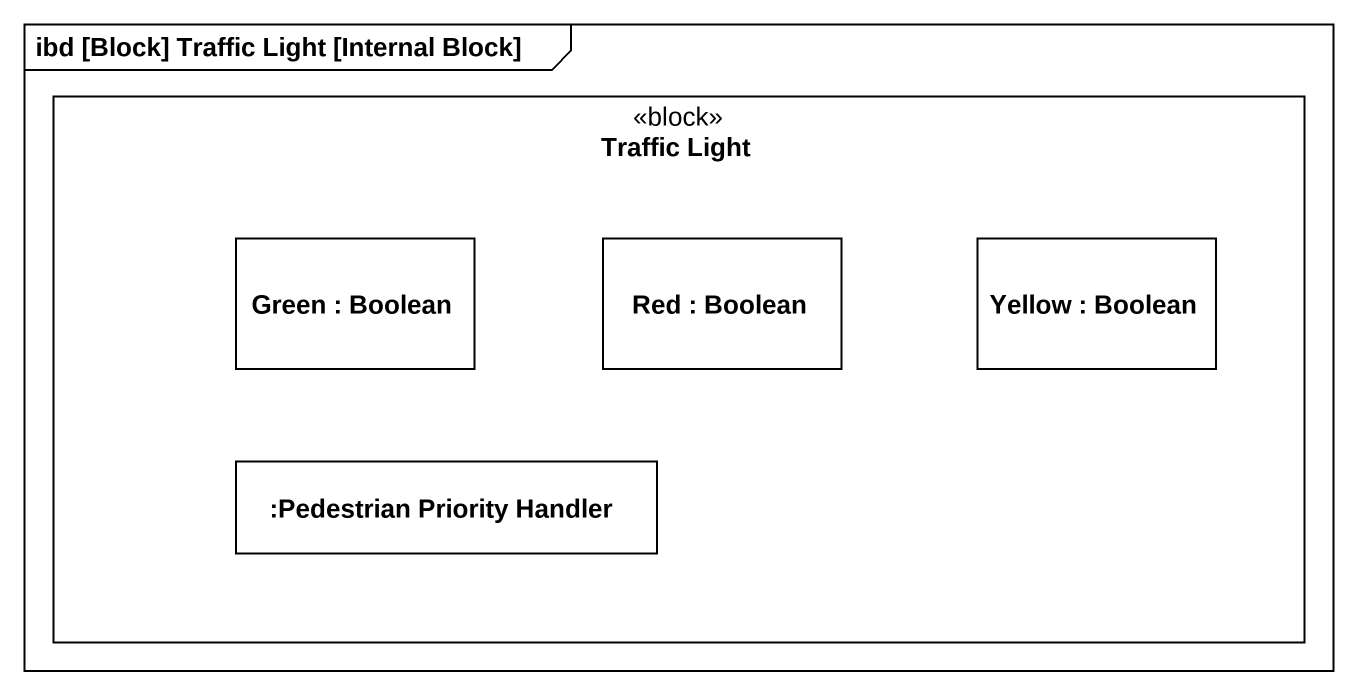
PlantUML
@startuml
mainframe ibd [Block] Traffic Light [Internal Block]
rectangle "Traffic Light" as Traffic_Light <<block>> {
  rectangle "Green : Boolean" as Green
  rectangle "Red : Boolean" as Red
  rectangle "Yellow : Boolean" as Yellow
  rectangle ":Pedestrian Priority Handler" as Pedestrian_Priority_Handler
}
@enduml
